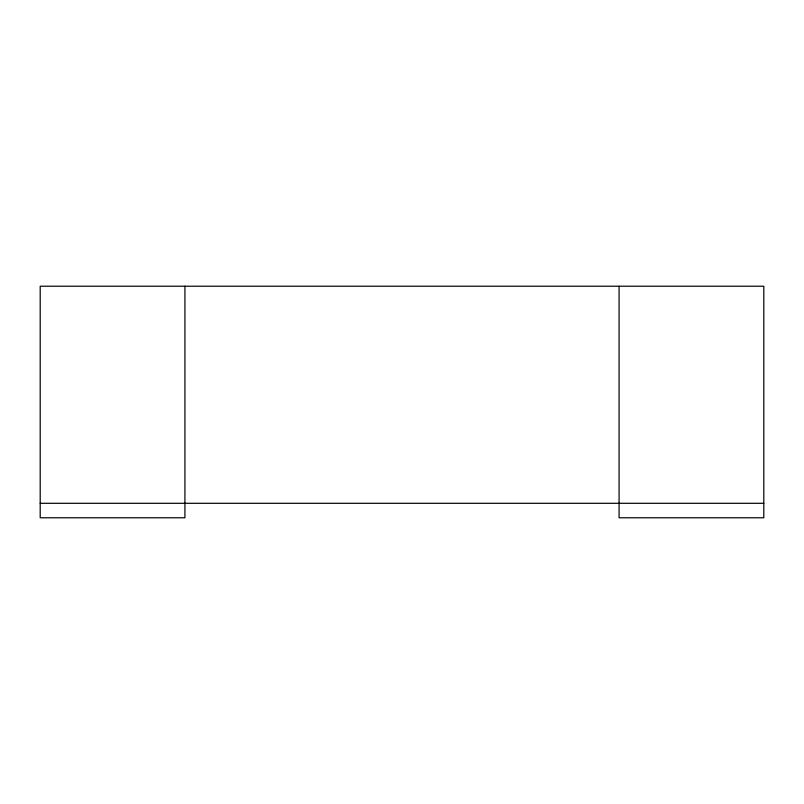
<?xml version="1.0" encoding="UTF-8"?>
<svg xmlns="http://www.w3.org/2000/svg" width="804" height="804" viewBox="0 0 804 804"><rect width="100%" height="100%" fill="white"/><g stroke="black" fill="none" stroke-linecap="round" stroke-linejoin="round"><path stroke-width="1.21" d="M40.2 503.304L763.8 503.304M619.08 286.224L619.08 517.776L763.8 517.776L763.8 286.224L40.2 286.224L40.2 517.776L184.92 517.776L184.92 286.224"/></g></svg>
